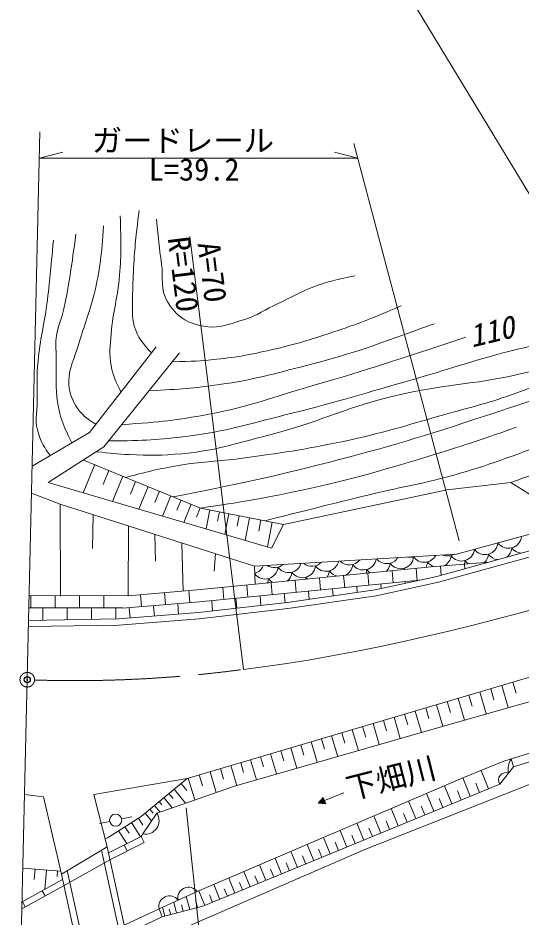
# Model space of a CAD drawing. Units: millimetres, scale not verified. Extents: x 40000 to 680000, y 20000 to 380000.
# Drawn here: x 365917 to 407330, y 241504 to 315512 of the extents above; entities that cross this region are included whole.
import ezdxf
from ezdxf.enums import TextEntityAlignment as Align

# ---------------------------------------------------------------- set-up
doc = ezdxf.new("R2010")
doc.units = ezdxf.units.MM
doc.header["$LTSCALE"] = 1000
doc.header["$PDMODE"] = 32
doc.header["$PDSIZE"] = 500
doc.linetypes.add('CHAIN', pattern=[18.5, 12, -1.5, 3.5, -1.5])
for name, color, linetype, lineweight in [('M-BGD', 7, 'Continuous', 13), ('M-BMK', 2, 'CHAIN', 13), ('M-STR-HTXT', 7, 'Continuous', 13)]:
    doc.layers.add(name, color=color, linetype=linetype, lineweight=lineweight)
doc.layers.add('M-BMK-HTXT', color=7, linetype='Continuous')
doc.layers.add('M-OTRS', color=6, linetype='Continuous')
doc.styles.add('ＭＳ ゴシック', font='')
doc.styles.get('ＭＳ ゴシック').set_extended_font_data('MS Gothic')

msp = doc.modelspace()

# ---------------------------------------------------------------- linework, layer by layer
at = {"layer": 'M-BGD'}
for p, q in [((372233, 278742), (371279, 276416)), ((373396, 278265), (372919, 277102)), ((374558, 277788), (373705, 275706)), ((375600, 277361), (375173, 276320)), ((376641, 276934), (375876, 275070)), ((367037, 276392), (369401, 275489)), ((377573, 276552), (377190, 275620)), ((378505, 276170), (377820, 274501)), ((369401, 275489), (369409, 267927)), ((379339, 275828), (378997, 274993)), ((380173, 275485), (379561, 273992)), ((372107, 274625), (372059, 271829)), ((380920, 275179), (380614, 274432)), ((381711, 275020), (381402, 273452)), ((382495, 274865), (382340, 274081)), ((383279, 274711), (382942, 273002)), ((384133, 274542), (383965, 273688)), ((384988, 274373), (384620, 272510)), ((385919, 274190), (385735, 273258)), ((386851, 274006), (386450, 271974)), ((375014, 273697), (374975, 267957)), ((377197, 273001), (377236, 270794)), ((379416, 272293), (379525, 268334)), ((382174, 271413), (382081, 269965)), ((385401, 270383), (385432, 268892)), ((398784, 269214), (398700, 270195)), ((399946, 270318), (404676, 270723)), ((400755, 269639), (400691, 270381)), ((402716, 270181), (402684, 270552)), ((390822, 268425), (390737, 269413)), ((392812, 268622), (392728, 269608)), ((394803, 268819), (394719, 269804)), ((396793, 269015), (396709, 270000)), ((380873, 267442), (398971, 269230)), ((384851, 267835), (384766, 268826)), ((386841, 268032), (386756, 269022)), ((388831, 268228), (388747, 269217)), ((393850, 268225), (393808, 268720)), ((395830, 268548), (395798, 268917)), ((397800, 268976), (397789, 269114)), ((366842, 267961), (374975, 267957)), ((366974, 266961), (366975, 267961)), ((368974, 266960), (368975, 267960)), ((370974, 266959), (370975, 267959)), ((372974, 266958), (372975, 267958)), ((376079, 267045), (375997, 268042)), ((378072, 267210), (377990, 268207)), ((380065, 267375), (379983, 268372)), ((382860, 267638), (382775, 268631)), ((385913, 267145), (385846, 267933)), ((387901, 267371), (387836, 268130)), ((389885, 267652), (389827, 268327)), ((391867, 267939), (391817, 268523)), ((374546, 266918), (380873, 267442)), ((379140, 266431), (379069, 267293)), ((381937, 266693), (381865, 267540)), ((383925, 266919), (383855, 267737)), ((366819, 266961), (374562, 266957)), ((367974, 265936), (367974, 266960)), ((369974, 265968), (369974, 266960)), ((371974, 266001), (371974, 266959)), ((373974, 266034), (373974, 266958)), ((375153, 266114), (375082, 266963)), ((377146, 266273), (377076, 267128)), ((368974, 265952), (368974, 265960)), ((405740, 260564), (406281, 258738)), ((406654, 260835), (406924, 259921)), ((403038, 259765), (403302, 258870)), ((403932, 260030), (404467, 258222)), ((404836, 260297), (405104, 259393)), ((401257, 259239), (401519, 258353)), ((402143, 259501), (402672, 257711)), ((398616, 258458), (399135, 256702)), ((399494, 258717), (399753, 257839)), ((400372, 258977), (400895, 257205)), ((396011, 257687), (396266, 256824)), ((396875, 257943), (397389, 256201)), ((397745, 258200), (398003, 257329)), ((393434, 256925), (393940, 255212)), ((394290, 257178), (394544, 256322)), ((395147, 257432), (395658, 255704)), ((390891, 256173), (391140, 255330)), ((391734, 256422), (392236, 254723)), ((392584, 256674), (392835, 255824)), ((388375, 255429), (388870, 253757)), ((389212, 255677), (389459, 254840)), ((390048, 255924), (390546, 254238)), ((385894, 254695), (386137, 253873)), ((386716, 254939), (387207, 253280)), ((387546, 255184), (387791, 254354)), ((383438, 253969), (383921, 252337)), ((384255, 254211), (384496, 253394)), ((385071, 254452), (385557, 252806)), ((406722, 253858), (405589, 252448)), ((406722, 253858), (406518, 254518)), ((380835, 253199), (381100, 252302)), ((381732, 253465), (382237, 251759)), ((382585, 253717), (382838, 252864)), ((404664, 252067), (404043, 253574)), ((379342, 252499), (379816, 251924)), ((379937, 252934), (380468, 251139)), ((403157, 251446), (402533, 252960)), ((403910, 251757), (403600, 252510)), ((378347, 251679), (378693, 251258)), ((378767, 252025), (379715, 250875)), ((392738, 251717), (391156, 251090)), ((400150, 250208), (399544, 251680)), ((401643, 250823), (401028, 252316)), ((402400, 251135), (402088, 251892)), ((377541, 251014), (377769, 250737)), ((377927, 251332), (378620, 250492)), ((390629, 250882), (391052, 251354)), ((390658, 250913), (391150, 251108)), ((390671, 250878), (391163, 251073)), ((390714, 250976), (391136, 251143)), ((390756, 250871), (391177, 251038)), ((390770, 251039), (391122, 251178)), ((390827, 251102), (391108, 251213)), ((390840, 250863), (391191, 251002)), ((390883, 251165), (391094, 251249)), ((390924, 250856), (391205, 250967)), ((390939, 251228), (391080, 251284)), ((390996, 251291), (391066, 251319)), ((391008, 250849), (391219, 250932)), ((391052, 251354), (391261, 250827)), ((391092, 250841), (391233, 250897)), ((398678, 249602), (398080, 251054)), ((400896, 250516), (400589, 251262)), ((376769, 250378), (377033, 250058)), ((377155, 250696), (377611, 250143)), ((391261, 250827), (390629, 250882)), ((391177, 250834), (391247, 250862)), ((397227, 249005), (396637, 250436)), ((399414, 249905), (399111, 250641)), ((374448, 249577), (375295, 249755)), ((375832, 249647), (376204, 249066)), ((376383, 250060), (376911, 249421)), ((395796, 248416), (395215, 249827)), ((396511, 248710), (396216, 249426)), ((397952, 249304), (397654, 250029)), ((372623, 249193), (373469, 249371)), ((374723, 248938), (375060, 248411)), ((375250, 249275), (375994, 248112)), ((394384, 247835), (393812, 249226)), ((395090, 248125), (394799, 248831)), ((374196, 248601), (374870, 247547)), ((391621, 246697), (391064, 248050)), ((392993, 247262), (392428, 248634)), ((393689, 247548), (393402, 248244)), ((369490, 245034), (373256, 247274)), ((373256, 247274), (374968, 239406)), ((374906, 246935), (374654, 247438)), ((390268, 246140), (389719, 247474)), ((392307, 246979), (392025, 247665)), ((372806, 247007), (374508, 239183)), ((388934, 245591), (388393, 246906)), ((389601, 245865), (389327, 246532)), ((390945, 246418), (390666, 247095)), ((369710, 244112), (373484, 246225)), ((386322, 244515), (385796, 245794)), ((387619, 245049), (387085, 246346)), ((388277, 245320), (388006, 245977)), ((366324, 245537), (369435, 245276)), ((367328, 245453), (367256, 244593)), ((368273, 245374), (368140, 243789)), ((369183, 245297), (369146, 244851)), ((369490, 245034), (371121, 237537)), ((369975, 245323), (371617, 237778)), ((385043, 243989), (384524, 245250)), ((386971, 244782), (386704, 245431)), ((369587, 244590), (366259, 242748)), ((383783, 243469), (383271, 244713)), ((384413, 243729), (384153, 244359)), ((385683, 244252), (385420, 244891)), ((369710, 244112), (366246, 242180)), ((368146, 243239), (367910, 243662)), ((380669, 243599), (377528, 242176)), ((381313, 242453), (380816, 243662)), ((382539, 242958), (382035, 244183)), ((383161, 243214), (382905, 243835)), ((366522, 242334), (366283, 242761)), ((380052, 242114), (379773, 243193)), ((380685, 242277), (380521, 242910)), ((381926, 242705), (381674, 243318)), ((378004, 241584), (377818, 242307)), ((378489, 241710), (378373, 242155)), ((378973, 241835), (378742, 242726)), ((379512, 241974), (379373, 242514))]:
    msp.add_line(p, q, dxfattribs=at)
for points in [[(367089, 278606), (371793, 281401), (377301, 288441)], [(379205, 287944), (372994, 280200), (368397, 277260), (386784, 271877), (387778, 273823), (401250, 276667), (406502, 277281), (408545, 275983), (421824, 281519), (428533, 286778)], [(371307, 279122), (380936, 275173), (387778, 273823)], [(369401, 275489), (385401, 270383), (402014, 271382), (422803, 277014), (423410, 275902)], [(379832, 252903), (446266, 272549), (450448, 274081), (455777, 275240), (460856, 276069), (465412, 276538), (470464, 276731), (474636, 276771)], [(366784, 265416), (374209, 265538), (380828, 266064), (388132, 266894), (395418, 267946), (400529, 269057), (423692, 275461)], [(366795, 265916), (374182, 266037), (380780, 266561), (388068, 267390), (395329, 268439), (400409, 269543), (423410, 275902)], [(377341, 250056), (377748, 250186), (383739, 252285), (400193, 257006), (440306, 268421), (449226, 271127)], [(366842, 267961), (374975, 267957), (380979, 268454), (399946, 270318), (404676, 270723)], [(405915, 254331), (424516, 260084), (424720, 259424), (406722, 253858)], [(376666, 239326), (394469, 247053), (409543, 253016), (419933, 255861), (421276, 255528), (423774, 244817)], [(380669, 243599), (402664, 253016), (405915, 254331)], [(373256, 247274), (372175, 251596), (379832, 252903)], [(373095, 247919), (373353, 248062), (376059, 249792), (379832, 252903)], [(405589, 252448), (381227, 242417), (377793, 241530)], [(366464, 251588), (368026, 251400), (369490, 245034)], [(376053, 248142), (376182, 248344), (377341, 250056)], [(373362, 246787), (376053, 248142), (376298, 247630), (373484, 246225)], [(374658, 240828), (377528, 242176), (377793, 241530), (374811, 240125)]]:
    msp.add_lwpolyline(points, dxfattribs=at)
msp.add_circle((373959, 249474), 500, dxfattribs=at)
for centre, radius, start, end in [((406299, 272920), 1064, 215.17457, 355.14265), ((402438, 271874), 1064, 215.17457, 355.14265), ((403220, 272811), 1064, 284.66626, 285.65074), ((404368, 272397), 1064, 215.17457, 355.14265), ((405151, 273334), 1064, 284.69152, 285.62548), ((405517, 271983), 1064, 306.91091, 355.14265), ((407447, 272506), 1064, 215.17457, 262.52897), ((393202, 271547), 1064, 224.14323, 322.73573), ((394350, 271133), 1064, 215.17457, 351.96183), ((396281, 271656), 1064, 218.93764, 327.94132), ((397429, 271242), 1064, 215.17457, 355.14265), ((398211, 272179), 1064, 257.67107, 289.20789), ((399359, 271765), 1064, 215.17457, 332.82856), ((401290, 272288), 1064, 246.42562, 300.45334), ((400508, 271351), 1064, 297.62717, 355.14265), ((403586, 271460), 1064, 313.87778, 355.14265), ((405517, 271983), 1064, 215.17457, 263.99602), ((385114, 270807), 1064, 286.33085, 339.02092), ((386262, 270393), 1064, 217.15218, 355.14265), ((387045, 271330), 1064, 236.10329, 310.77567), ((388193, 270916), 1064, 215.17457, 343.44509), ((389341, 270501), 1064, 215.17457, 355.14265), ((390123, 271439), 1064, 229.79359, 317.08537), ((391272, 271024), 1064, 215.17457, 347.74803), ((392420, 270610), 1064, 290.78408, 355.14265), ((395498, 270719), 1064, 313.97815, 355.14265), ((396647, 270305), 1064, 348.67648, 355.14265), ((398577, 270828), 1064, 215.17457, 222.69422), ((398577, 270828), 1064, 328.52876, 355.14265), ((400508, 271351), 1064, 215.17457, 252.1642), ((401656, 270937), 1064, 338.62996, 355.14265), ((403586, 271460), 1064, 215.17457, 235.91359), ((387411, 269978), 1064, 309.04268, 355.14265), ((388559, 269564), 1064, 345.62612, 355.14265), ((390489, 270087), 1064, 215.17457, 226.41454), ((390489, 270087), 1064, 324.80843, 355.14265), ((392420, 270610), 1064, 215.17457, 260.4389), ((393568, 270196), 1064, 337.42299, 355.14265), ((395498, 270719), 1064, 215.17457, 237.24482), ((385480, 269455), 1064, 334.08671, 355.14265), ((387411, 269978), 1064, 215.17457, 242.1803), ((407739, 253694), 1472, 145.98973, 193.77588), ((406078, 252792), 598, 67.3491, 215.06237), ((376419, 249432), 1113, 257.67605, 34.09501), ((379959, 243078), 881, 36.22745, 192.52549), ((378388, 242367), 881, 36.22745, 192.52549)]:
    msp.add_arc(centre, radius, start, end, dxfattribs=at)
for points, knots in [([(374335, 299226), (374405, 296938), (374426, 296242), (374280, 294339), (374134, 292438), (373731, 291409), (373590, 289508), (373514, 288486), (373388, 287889), (373590, 286885), (373767, 286003), (373938, 285630), (374396, 284728)], [0, 0, 0, 0, 1, 1, 1, 2, 2, 2, 3, 3, 3, 4, 4, 4, 4]), ([(375882, 299667), (375627, 297413), (375533, 296796), (375440, 294946), (375391, 293977), (375350, 293433), (375357, 292462), (375363, 291554), (375237, 291013), (375495, 290143), (375786, 289162), (376171, 288763), (376905, 287935)], [0, 0, 0, 0, 1, 1, 1, 2, 2, 2, 3, 3, 3, 4, 4, 4, 4]), ([(372969, 298411), (372770, 295938), (372724, 295148), (372265, 293111), (371860, 291313), (371405, 290368), (370898, 288597), (370567, 287439), (370133, 286819), (370112, 285615), (370097, 284791), (370270, 284295), (370691, 283586), (371135, 282840), (371538, 282582), (372313, 282066)], [0, 0, 0, 0, 1, 1, 1, 2, 2, 2, 3, 3, 3, 4, 4, 4, 5, 5, 5, 5]), ([(377331, 298963), (377495, 297192), (377534, 296712), (377731, 295278), (377899, 294055), (377585, 293211), (378228, 292158), (378895, 291067), (379609, 290505), (380851, 290198), (382244, 289854), (383121, 290252), (384495, 290667), (385672, 291023), (386225, 291498), (387339, 292020), (388479, 292555), (389084, 292936), (390265, 293373), (391553, 293849), (392069, 293949), (393661, 294284)], [0, 0, 0, 0, 1, 1, 1, 2, 2, 2, 3, 3, 3, 4, 4, 4, 5, 5, 5, 6, 6, 6, 7, 7, 7, 7]), ([(370691, 297707), (370300, 294939), (370214, 294186), (369780, 291951), (369512, 290571), (368982, 289836), (369035, 288431), (369141, 285610), (368765, 283811), (369987, 281267), (370124, 280983), (370164, 280846), (370363, 280551)], [0, 0, 0, 0, 1, 1, 1, 2, 2, 2, 3, 3, 3, 4, 4, 4, 4]), ([(373389, 280692), (376440, 280727), (377396, 280772), (379940, 281091), (383094, 281486), (384804, 282068), (387891, 282830), (391787, 283793), (393936, 284461), (397795, 285563), (400941, 286463), (402670, 287084), (405829, 287938), (408394, 288631), (409907, 288749), (412427, 289594), (414469, 290279), (415582, 290783), (417479, 291803), (419370, 292820), (420344, 293563), (422007, 294922), (423271, 295957), (423711, 296360), (425099, 297738)], [0, 0, 0, 0, 1, 1, 1, 2, 2, 2, 3, 3, 3, 4, 4, 4, 5, 5, 5, 6, 6, 6, 7, 7, 7, 8, 8, 8, 8]), ([(368828, 297210), (368611, 294683), (368557, 293999), (368289, 291951), (368050, 290119), (367739, 289116), (367567, 287276), (367449, 286016), (367488, 285303), (367493, 284037), (367498, 282936), (367260, 282261), (367622, 281221), (367876, 280492), (368066, 280165), (368573, 279488)], [0, 0, 0, 0, 1, 1, 1, 2, 2, 2, 3, 3, 3, 4, 4, 4, 5, 5, 5, 5]), ([(372384, 279810), (373650, 279654), (374022, 279627), (375076, 279570), (376771, 279479), (377730, 279490), (379420, 279644), (382253, 279903), (383784, 280474), (386543, 281172), (390481, 282168), (392528, 283287), (396463, 284296), (401558, 285602), (404685, 285235), (409673, 286905), (412942, 287999), (414740, 288783), (417748, 290466), (421684, 292668), (423004, 294005), (426900, 297506)], [0, 0, 0, 0, 1, 1, 1, 2, 2, 2, 3, 3, 3, 4, 4, 4, 5, 5, 5, 6, 6, 6, 7, 7, 7, 7]), ([(374779, 277698), (376971, 278258), (377615, 278422), (379464, 278726), (381305, 279028), (382364, 278996), (384212, 279251), (387547, 279711), (389422, 279958), (392715, 280658), (396010, 281360), (397811, 281949), (401053, 282867), (403196, 283474), (404423, 283740), (406519, 284496), (409531, 285582), (411256, 286139), (414111, 287588), (416588, 288845), (417934, 289641), (420267, 291149), (423515, 293249), (424561, 294213), (428108, 297195)], [0, 0, 0, 0, 1, 1, 1, 2, 2, 2, 3, 3, 3, 4, 4, 4, 5, 5, 5, 6, 6, 6, 7, 7, 7, 8, 8, 8, 8]), ([(378686, 276095), (384367, 277212), (385939, 277537), (390534, 278691), (395697, 279989), (398561, 280843), (403620, 282501), (407535, 283784), (409746, 284487), (413517, 286145), (416464, 287441), (418100, 288235), (420847, 289914), (424494, 292143), (425691, 293323), (429461, 296664)], [0, 0, 0, 0, 1, 1, 1, 2, 2, 2, 3, 3, 3, 4, 4, 4, 5, 5, 5, 5]), ([(386246, 274125), (390730, 275253), (391869, 275544), (395483, 276414), (398149, 277056), (399687, 277248), (402316, 278029), (405174, 278878), (406738, 279482), (409521, 280555), (412397, 281664), (414076, 282154), (416809, 283578), (418534, 284477), (419534, 284960), (421075, 286145), (423945, 288354), (425127, 290111), (428032, 292274), (429824, 293609), (430479, 294076), (432753, 295504)], [0, 0, 0, 0, 1, 1, 1, 2, 2, 2, 3, 3, 3, 4, 4, 4, 5, 5, 5, 6, 6, 6, 7, 7, 7, 7]), ([(406502, 277281), (409465, 278335), (410394, 278663), (412751, 279851), (415077, 281023), (416267, 281892), (418466, 283288), (420102, 284327), (421073, 284837), (422607, 286021), (425577, 288315), (426758, 290238), (429937, 292233), (431745, 293368), (432466, 293793), (434740, 294842)], [0, 0, 0, 0, 1, 1, 1, 2, 2, 2, 3, 3, 3, 4, 4, 4, 5, 5, 5, 5]), ([(378619, 287213), (380347, 287247), (380859, 287271), (382286, 287420), (384050, 287604), (385030, 287801), (386759, 288193), (388916, 288682), (390102, 289059), (392197, 289767), (394290, 290473), (394998, 290770), (397470, 291810)], [0, 0, 0, 0, 1, 1, 1, 2, 2, 2, 3, 3, 3, 4, 4, 4, 4]), ([(376707, 284830), (379435, 284954), (380260, 285018), (382514, 285336), (385346, 285734), (386894, 286199), (389664, 286909), (393854, 287984), (395268, 288565), (400190, 290346)], [0, 0, 0, 0, 1, 1, 1, 2, 2, 2, 3, 3, 3, 3]), ([(374463, 282032), (377810, 282274), (378849, 282384), (381617, 282892), (385033, 283519), (386853, 284288), (390189, 285253), (395150, 286688), (396745, 287241), (402799, 289228)], [0, 0, 0, 0, 1, 1, 1, 2, 2, 2, 3, 3, 3, 3]), ([(380936, 275173), (384534, 275692), (385553, 275879), (388484, 276476), (392909, 277377), (395347, 278095), (399665, 279416), (402531, 280293), (403491, 280601), (406954, 281818)], [0, 0, 0, 0, 1, 1, 1, 2, 2, 2, 3, 3, 3, 3])]:
    msp.add_open_spline(points, degree=3, knots=knots, dxfattribs=at)
at = {"layer": 'M-BMK'}
msp.add_lwpolyline([(424122, 271427), (422245, 270861), (420369, 270297), (418491, 269736), (416612, 269180), (414732, 268629), (412849, 268086), (410964, 267551), (409076, 267027), (407184, 266515), (405289, 266016), (403390, 265532), (401487, 265064), (399580, 264615), (397668, 264184), (395752, 263775), (393831, 263388), (391905, 263026), (389975, 262689), (388040, 262379), (386101, 262098), (384473, 261886)], dxfattribs=at)
msp.add_circle((366682, 261037), 600, dxfattribs=at)
msp.add_arc((370621, 365266), 104303, 268.16541, 277.63141, dxfattribs=at)
at = {"layer": 'M-OTRS'}
msp.add_point((366682, 261037), dxfattribs=at)
msp.add_point((366682, 261037), dxfattribs=at)
at = {"layer": 'M-STR-HTXT'}
for p, q in [((421639, 278487), (389913, 330898)), ((367726, 306141), (365917, 227950)), ((402241, 272466), (393576, 305170)), ((367675, 303959), (369607, 304477)), ((393897, 303959), (391965, 304477)), ((367675, 303959), (393897, 303959)), ((384473, 261886), (380077, 297528)), ((379761, 250502), (381811, 230936))]:
    msp.add_line(p, q, dxfattribs=at)

# ---------------------------------------------------------------- texts
at = {"layer": 'M-BGD', "style": 'ＭＳ ゴシック', "oblique": 15}
msp.add_text('110', height=1833, rotation=13.496, dxfattribs=at).set_placement((404890, 289710), align=Align.MIDDLE_CENTER)
at = {"layer": 'M-BMK-HTXT', "style": 'ＭＳ ゴシック'}
msp.add_text('下畑川', height=1833, rotation=14.288, dxfattribs=at).set_placement((396624, 252945), align=Align.MIDDLE_CENTER)
at = {"layer": 'M-STR-HTXT', "style": 'ＭＳ ゴシック'}
msp.add_text('ガードレール', height=1833, dxfattribs=at).set_placement((379495, 303959), align=Align.BOTTOM_CENTER)
msp.add_text('L=39.2', height=1833, dxfattribs=at).set_placement((380419, 303959), align=Align.TOP_CENTER)
msp.add_text('R=120', height=1833, rotation=277.03, dxfattribs=at).set_placement((380447, 294533), align=Align.TOP_CENTER)
msp.add_text('A=70', height=1833, rotation=277.03, dxfattribs=at).set_placement((380462, 294407), align=Align.BOTTOM_CENTER)

doc.saveas('drawing.dxf')
